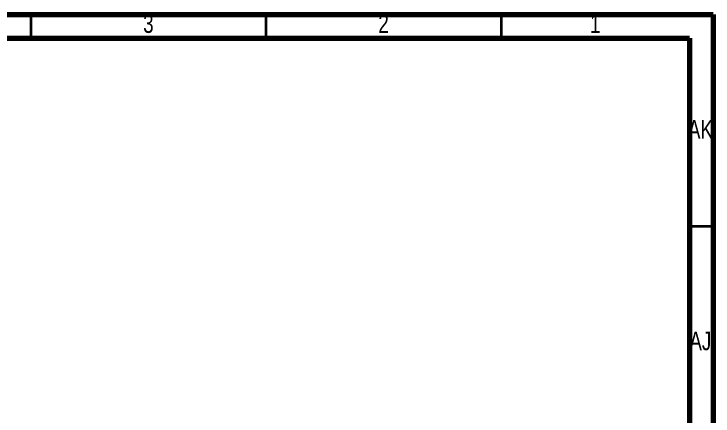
# Model space of a CAD drawing. Header units: millimetres. Extents: x 4 to 907, y 5 to 1495.
# Drawn here: x 746.4 to 895, y 1409.6 to 1495.1 of the extents above; entities that cross this region are included whole.
import ezdxf

# ---------------------------------------------------------------- set-up
doc = ezdxf.new("R2010")
doc.units = ezdxf.units.MM
doc.styles.add('SLDTEXTSTYLE0', font='TXT', dxfattribs={"width": 0.75})

msp = doc.modelspace()

# ---------------------------------------------------------------- linework, layer by layer
at = {"color": 7, "linetype": 'Continuous', "lineweight": 70}
for p, q in [((5, 1495), (895, 1495)), ((895, 1495), (895, 5)), ((10, 1490), (890, 1490)), ((890, 1490), (890, 10))]:
    msp.add_line(p, q, dxfattribs=at)
at = {"color": 7, "linetype": 'Continuous', "lineweight": 35}
for p, q in [((750, 1490), (750, 1495)), ((800, 1490), (800, 1495)), ((850, 1490), (850, 1495)), ((890, 1450), (895, 1450))]:
    msp.add_line(p, q, dxfattribs=at)

# ---------------------------------------------------------------- texts
at = {"color": 7, "linetype": 'Continuous', "lineweight": 0, "attachment_point": 2, "style": 'SLDTEXTSTYLE0'}
for s, insert, char_height in [('3', (774.96, 1495.06), 3.969), ('2', (824.96, 1495.06), 3.969), ('1', (869.96, 1495.06), 3.969), ('AK', (892.328, 1472.56), 3.9688), ('AJ', (892.305, 1427.56), 3.9688)]:
    msp.add_mtext(s, dxfattribs=dict(at, insert=insert, char_height=char_height))

doc.saveas('drawing.dxf')
